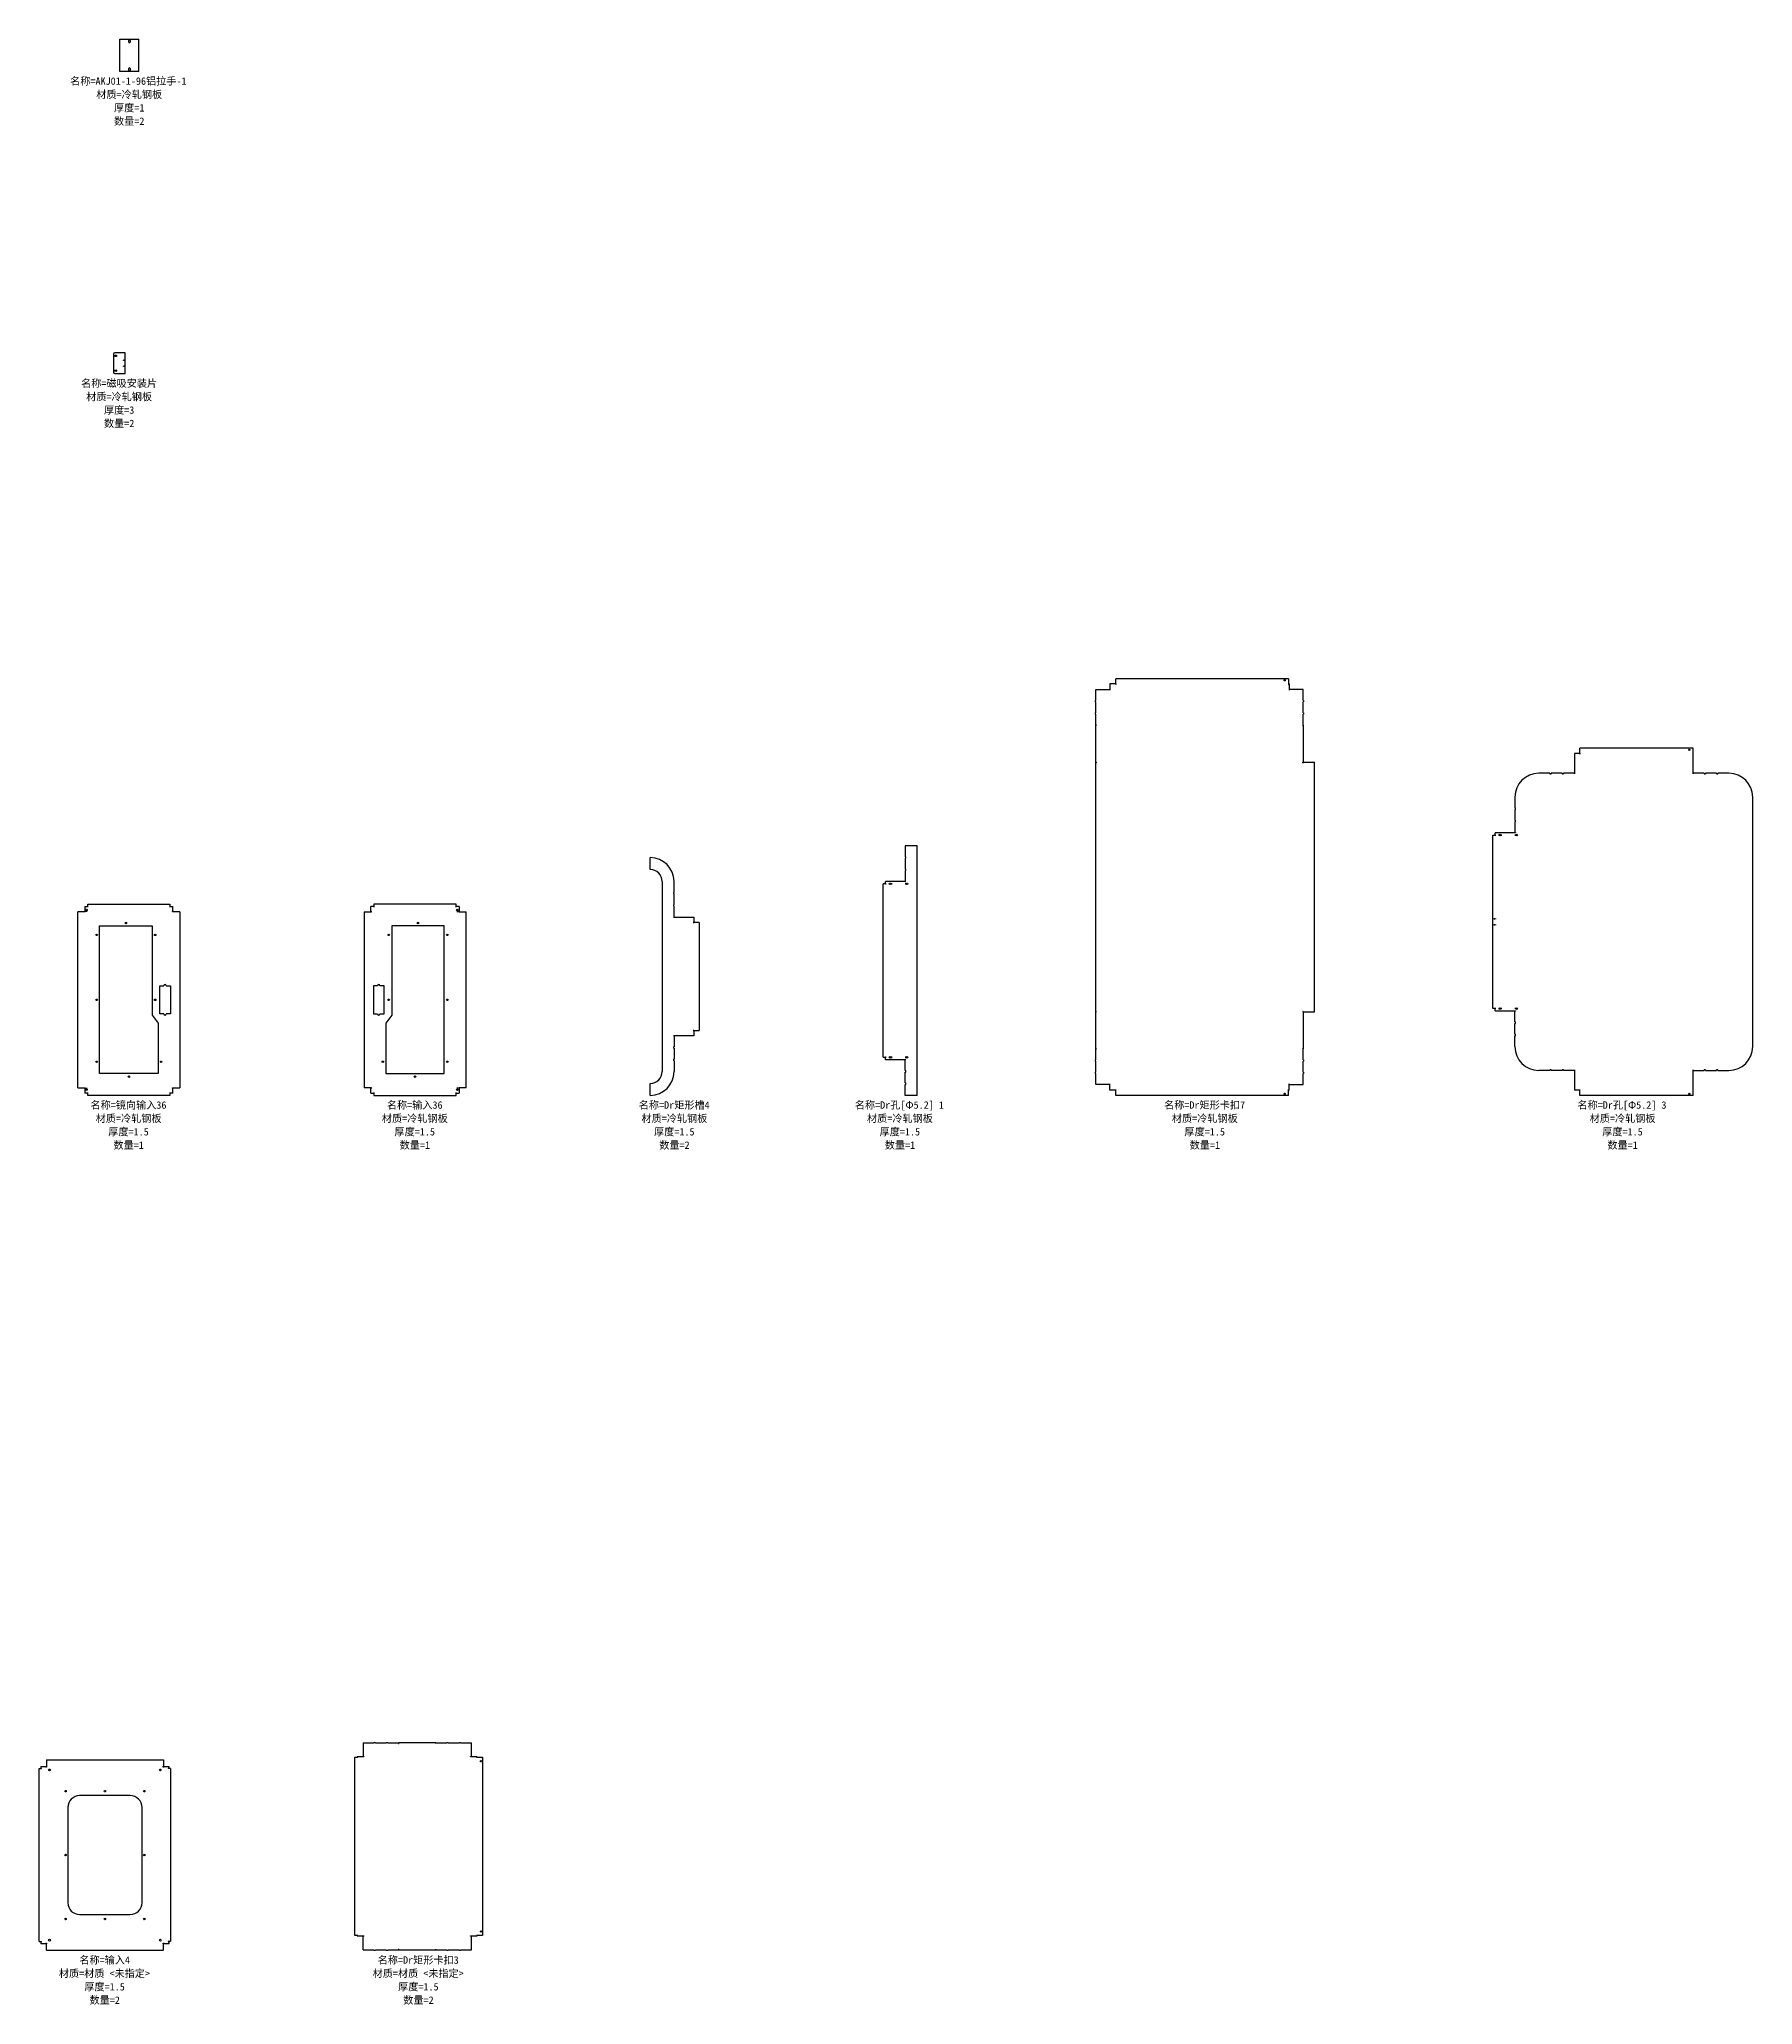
# Model space of a CAD drawing. Header units: millimetres. Extents: x -301 to 5464, y -11060 to -4446.
import ezdxf

# ---------------------------------------------------------------- set-up
doc = ezdxf.new("R2010")
doc.units = ezdxf.units.MM
doc.layers.add('防拉孔线', color=30, linetype='Continuous')
doc.layers.add('零件信息', color=131, linetype='Continuous')
doc.styles.add('SLDTEXTSTYLE1', font='', dxfattribs={"bigfont": 'bigfont'})
doc.styles.get('SLDTEXTSTYLE1').set_extended_font_data('宋体')

msp = doc.modelspace()

# ---------------------------------------------------------------- linework, layer by layer
at = {"color": 7, "linetype": 'Continuous', "lineweight": 25}
for p, q in [((-29.9, -4553.8), (-29.9, -4445.8)), ((-29.9, -4445.8), (33.7, -4445.8)), ((-0.5, -4455.2), (-0.5, -4449.4)), ((4.4, -4449.4), (4.4, -4455.2)), ((33.7, -4553.8), (33.7, -4445.8)), ((33.7, -4553.8), (-29.9, -4553.8)), ((-0.5, -4550.2), (-0.5, -4544.4)), ((4.4, -4544.4), (4.4, -4550.2)), ((-52, -5506), (-52, -5566)), ((-12, -5501), (-47, -5501)), ((-12, -5571), (-12, -5501)), ((-47, -5571), (-12, -5571)), ((3321, -6617.3), (3321, -6598)), ((3902.5, -6598), (3321, -6598)), ((3902.5, -6598), (3902.5, -6617.3)), ((3252.5, -6676.1), (3252.5, -6671.1)), ((3252.5, -6671.1), (3254, -6671.1)), ((3254, -6676.1), (3252.5, -6676.1)), ((3254, -6671.1), (3254, -6634.5)), ((3254, -6634.5), (3300.9, -6634.5)), ((3254, -6712.6), (3254, -6676.1)), ((3300.9, -6636.3), (3300.9, -6634.5)), ((3301, -6636.3), (3300.9, -6636.3)), ((3301, -6615.5), (3301, -6636.3)), ((3320.9, -6615.5), (3301, -6615.5)), ((3320.9, -6615.5), (3320.9, -6617.3)), ((3320.9, -6617.3), (3321, -6617.3)), ((3902.5, -6617.3), (3902.7, -6617.3)), ((3902.7, -6617.3), (3902.7, -6615.5)), ((3904, -6615.5), (3902.7, -6615.5)), ((3904, -6615.5), (3904, -6636.3)), ((3904.2, -6636.3), (3904, -6636.3)), ((3904.2, -6634.5), (3904.2, -6636.3)), ((3951, -6634.5), (3904.2, -6634.5)), ((3951, -6671.1), (3951, -6634.5)), ((3951, -6671.1), (3952.5, -6671.1)), ((3952.5, -6676.1), (3951, -6676.1)), ((3951, -6712.6), (3951, -6676.1)), ((3952.5, -6671.1), (3952.5, -6676.1)), ((3252.5, -6717.6), (3252.5, -6712.6)), ((3252.5, -6712.6), (3254, -6712.6)), ((3254, -6717.6), (3252.5, -6717.6)), ((3254, -6754.1), (3254, -6717.6)), ((3951, -6712.6), (3952.5, -6712.6)), ((3952.5, -6717.6), (3951, -6717.6)), ((3951, -6754.1), (3951, -6717.6)), ((3952.5, -6712.6), (3952.5, -6717.6)), ((3256, -6754.1), (3254, -6754.1)), ((3254, -6879), (3254, -6754.5)), ((3254, -6754.5), (3256, -6754.5)), ((3256, -6754.5), (3256, -6754.1)), ((3951, -6754.1), (3949, -6754.1)), ((3949, -6754.1), (3949, -6754.5)), ((3949, -6754.5), (3951, -6754.5)), ((3951, -6754.5), (3951, -6879)), ((3254, -6879), (3256, -6879)), ((3256, -6879.4), (3256, -6879)), ((3950.8, -6879), (3951, -6879)), ((3950.8, -6880.7), (3950.8, -6879)), ((3951.7, -6880.7), (3951.7, -6879)), ((3951.7, -6879), (3990, -6879)), ((3990, -7719), (3990, -6879)), ((4864, -6849.5), (4864, -6917.7)), ((4882.4, -6849.5), (4864, -6849.5)), ((4882.4, -6849.5), (4882.4, -6851.2)), ((4882.4, -6851.2), (4882.5, -6851.2)), ((4882.5, -6851.2), (4882.5, -6832)), ((5264, -6832), (4882.5, -6832)), ((5264, -6917.7), (5264, -6832)), ((3254, -7718.6), (3254, -6879.4)), ((3254, -6879.4), (3256, -6879.4)), ((3950.8, -6880.7), (3951.7, -6880.7)), ((4780.9, -6916), (4744, -6916)), ((4780.9, -6916), (4780.9, -6917.6)), ((4780.9, -6917.6), (4786.1, -6917.6)), ((4786.1, -6916), (4786.1, -6917.6)), ((4822.4, -6916), (4786.1, -6916)), ((4822.4, -6916), (4822.4, -6917.6)), ((4822.4, -6917.6), (4827.6, -6917.6)), ((4827.6, -6916), (4827.6, -6917.6)), ((4863.9, -6916), (4827.6, -6916)), ((4863.9, -6917.7), (4863.9, -6916)), ((4864, -6917.7), (4863.9, -6917.7)), ((5264.2, -6917.7), (5264, -6917.7)), ((5264.2, -6916), (5264.2, -6917.7)), ((5300.5, -6916), (5264.2, -6916)), ((5300.5, -6916), (5300.5, -6917.6)), ((5300.5, -6917.6), (5305.7, -6917.6)), ((5305.7, -6916), (5305.7, -6917.6)), ((5342, -6916), (5305.7, -6916)), ((5342, -6916), (5342, -6917.6)), ((5342, -6917.6), (5347.2, -6917.6)), ((5347.2, -6916), (5347.2, -6917.6)), ((5384, -6916), (5347.2, -6916)), ((4664, -6996), (4664, -7032.8)), ((5464, -7836), (5464, -6996)), ((4664, -7032.8), (4665.6, -7032.8)), ((4664, -7038), (4664, -7074.4)), ((4664, -7038), (4665.6, -7038)), ((4664, -7074.4), (4665.6, -7074.4)), ((4665.6, -7038), (4665.6, -7032.8)), ((4665.6, -7079.6), (4665.6, -7074.4)), ((4590, -7707.5), (4590, -7124.5)), ((4590, -7124.5), (4599.3, -7124.5)), ((4597.5, -7124.3), (4597.5, -7116)), ((4665.8, -7116), (4597.5, -7116)), ((4597.5, -7124.3), (4599.3, -7124.3)), ((4599.3, -7124.3), (4599.3, -7124.5)), ((4664, -7079.6), (4664, -7115.8)), ((4664, -7079.6), (4665.6, -7079.6)), ((4664, -7115.8), (4665.8, -7115.8)), ((4665.8, -7115.8), (4665.8, -7116)), ((1754.5, -7240), (1754.5, -7200)), ((2612.5, -7160), (2612.5, -7196.8)), ((2652.5, -7160), (2612.5, -7160)), ((2612.5, -7196.8), (2614.1, -7196.8)), ((2612.5, -7202), (2612.5, -7238.4)), ((2612.5, -7202), (2614.1, -7202)), ((2614.1, -7202), (2614.1, -7196.8)), ((2652.5, -8000), (2652.5, -7160)), ((2612.5, -7238.4), (2614.1, -7238.4)), ((2612.5, -7243.6), (2612.5, -7279.8)), ((2612.5, -7243.6), (2614.1, -7243.6)), ((2614.1, -7243.6), (2614.1, -7238.4)), ((1794.5, -7280), (1794.5, -7920)), ((1832.9, -7316.8), (1834.5, -7316.8)), ((1832.9, -7316.8), (1832.9, -7322)), ((1834.5, -7322), (1832.9, -7322)), ((1834.5, -7316.8), (1834.5, -7280)), ((1834.5, -7358.4), (1834.5, -7322)), ((2538.5, -7871.5), (2538.5, -7288.5)), ((2547.8, -7288.5), (2538.5, -7288.5)), ((2546, -7288.3), (2546, -7280)), ((2614.3, -7280), (2546, -7280)), ((2546, -7288.3), (2547.8, -7288.3)), ((2547.8, -7288.3), (2547.8, -7288.5)), ((2612.5, -7279.8), (2614.3, -7279.8)), ((2614.3, -7279.8), (2614.3, -7280)), ((-171.5, -7975.2), (-171.5, -7381.8)), ((-146.7, -7381.8), (-171.5, -7381.8)), ((-148.5, -7364.5), (-148.5, -7380.9)), ((-148.5, -7364.5), (-138.3, -7364.5)), ((-148.5, -7380.9), (-146.9, -7380.9)), ((-148.5, -7381.6), (-146.7, -7381.6)), ((-148.5, -7381.6), (-148.5, -7381.6)), ((-148.5, -7381.6), (-146.9, -7381.6)), ((-146.9, -7381.6), (-146.9, -7380.9)), ((-146.7, -7381.6), (-146.7, -7381.8)), ((-138.3, -7366.2), (-138.3, -7364.5)), ((-138.2, -7366.2), (-138.3, -7366.2)), ((-138.2, -7366.2), (-138.2, -7357)), ((-138.2, -7357), (138.2, -7357)), ((138.2, -7357), (138.2, -7366.2)), ((138.3, -7366.2), (138.2, -7366.2)), ((138.3, -7364.5), (138.3, -7366.2)), ((138.3, -7364.5), (148.5, -7364.5)), ((146.8, -7381.6), (148.5, -7381.6)), ((146.8, -7381.8), (146.8, -7381.6)), ((171.5, -7381.8), (146.8, -7381.8)), ((148.5, -7380.9), (146.9, -7380.9)), ((146.9, -7380.9), (146.9, -7381.6)), ((146.9, -7381.6), (148.5, -7381.6)), ((148.5, -7380.9), (148.5, -7364.5)), ((148.5, -7381.6), (148.5, -7381.6)), ((171.5, -7381.8), (171.5, -7975.2)), ((791.5, -7381.8), (791.5, -7975.2)), ((791.5, -7381.8), (816.3, -7381.8)), ((814.5, -7380.9), (814.5, -7364.5)), ((824.7, -7364.5), (814.5, -7364.5)), ((814.5, -7380.9), (816.1, -7380.9)), ((816.3, -7381.6), (814.5, -7381.6)), ((814.5, -7381.6), (814.5, -7381.6)), ((816.1, -7381.6), (814.5, -7381.6)), ((816.1, -7380.9), (816.1, -7381.6)), ((816.3, -7381.8), (816.3, -7381.6)), ((824.7, -7364.5), (824.7, -7366.2)), ((824.7, -7366.2), (824.8, -7366.2)), ((824.8, -7357), (824.8, -7366.2)), ((1101.2, -7357), (824.8, -7357)), ((1101.2, -7366.2), (1101.2, -7357)), ((1101.2, -7366.2), (1101.4, -7366.2)), ((1101.4, -7366.2), (1101.4, -7364.5)), ((1111.5, -7364.5), (1101.4, -7364.5)), ((1111.5, -7381.6), (1109.8, -7381.6)), ((1109.8, -7381.6), (1109.8, -7381.8)), ((1109.8, -7381.8), (1134.5, -7381.8)), ((1111.5, -7380.9), (1109.9, -7380.9)), ((1109.9, -7381.6), (1109.9, -7380.9)), ((1111.5, -7381.6), (1109.9, -7381.6)), ((1111.5, -7364.5), (1111.5, -7380.9)), ((1111.5, -7381.6), (1111.5, -7381.6)), ((1134.5, -7975.2), (1134.5, -7381.8)), ((1832.8, -7399.8), (1834.5, -7399.8)), ((1832.8, -7400), (1832.8, -7399.8)), ((1832.8, -7400), (1901, -7400)), ((1832.9, -7358.4), (1834.5, -7358.4)), ((1832.9, -7358.4), (1832.9, -7363.6)), ((1834.5, -7363.6), (1832.9, -7363.6)), ((1834.5, -7399.8), (1834.5, -7363.6)), ((1901, -7400), (1901, -7418.3)), ((-98.5, -7430), (78.5, -7430)), ((-98.5, -7927), (-98.5, -7430)), ((78.5, -7430), (78.5, -7730)), ((1061.5, -7430), (884.5, -7430)), ((884.5, -7430), (884.5, -7730)), ((1061.5, -7927), (1061.5, -7430)), ((1899.3, -7418.3), (1901, -7418.3)), ((1899.3, -7418.5), (1899.3, -7418.3)), ((1918.5, -7418.5), (1899.3, -7418.5)), ((1918.5, -7418.5), (1918.5, -7781.5)), ((104, -7631), (118, -7631)), ((104, -7726), (104, -7631)), ((126, -7631), (140, -7631)), ((140, -7631), (140, -7726)), ((837, -7631), (823, -7631)), ((823, -7631), (823, -7726)), ((859, -7631), (845, -7631)), ((859, -7726), (859, -7631)), ((78.5, -7730), (98.5, -7757)), ((118, -7726), (104, -7726)), ((140, -7726), (126, -7726)), ((823, -7726), (837, -7726)), ((845, -7726), (859, -7726)), ((884.5, -7730), (864.5, -7757)), ((3256, -7718.6), (3254, -7718.6)), ((3254, -7843.5), (3254, -7719)), ((3256, -7719), (3254, -7719)), ((3256, -7719), (3256, -7718.6)), ((3950.8, -7717.3), (3950.8, -7719)), ((3951.7, -7717.3), (3950.8, -7717.3)), ((3951, -7719), (3950.8, -7719)), ((3951, -7719), (3951, -7843.5)), ((3951.7, -7719), (3951.7, -7717.3)), ((3951.7, -7719), (3990, -7719)), ((4599.3, -7707.5), (4590, -7707.5)), ((4597.5, -7716), (4597.5, -7707.6)), ((4599.3, -7707.6), (4597.5, -7707.6)), ((4597.5, -7716), (4665.8, -7716)), ((4599.3, -7707.5), (4599.3, -7707.6)), ((4664, -7752.4), (4664, -7716.1)), ((4665.8, -7716.1), (4664, -7716.1)), ((4665.8, -7716), (4665.8, -7716.1)), ((98.5, -7757), (98.5, -7927)), ((864.5, -7757), (864.5, -7927)), ((1901, -7800), (1832.8, -7800)), ((1832.8, -7800.1), (1832.8, -7800)), ((1834.5, -7800.1), (1832.8, -7800.1)), ((1834.5, -7800.1), (1834.5, -7836.4)), ((1899.3, -7781.6), (1899.3, -7781.5)), ((1899.3, -7781.5), (1918.5, -7781.5)), ((1901, -7781.6), (1899.3, -7781.6)), ((1901, -7781.6), (1901, -7800)), ((4664, -7752.4), (4665.6, -7752.4)), ((4664, -7794), (4664, -7757.6)), ((4664, -7757.6), (4665.6, -7757.6)), ((4664, -7794), (4665.6, -7794)), ((4664, -7836), (4664, -7799.2)), ((4664, -7799.2), (4665.6, -7799.2)), ((4665.6, -7757.6), (4665.6, -7752.4)), ((4665.6, -7799.2), (4665.6, -7794)), ((1832.9, -7836.4), (1834.5, -7836.4)), ((1832.9, -7836.4), (1832.9, -7841.6)), ((1834.5, -7841.6), (1832.9, -7841.6)), ((1834.5, -7841.6), (1834.5, -7878)), ((2538.5, -7871.5), (2547.8, -7871.5)), ((2547.8, -7871.5), (2547.8, -7871.6)), ((3256, -7843.5), (3254, -7843.5)), ((3254, -7880.4), (3254, -7843.9)), ((3254, -7843.9), (3256, -7843.9)), ((3256, -7843.9), (3256, -7843.5)), ((3951, -7843.5), (3949, -7843.5)), ((3949, -7843.5), (3949, -7843.9)), ((3949, -7843.9), (3951, -7843.9)), ((3951, -7880.4), (3951, -7843.9)), ((98.5, -7927), (-98.5, -7927)), ((864.5, -7927), (1061.5, -7927)), ((1832.9, -7878), (1834.5, -7878)), ((1832.9, -7878), (1832.9, -7883.2)), ((1834.5, -7883.2), (1832.9, -7883.2)), ((1834.5, -7883.2), (1834.5, -7920)), ((2546, -7880), (2546, -7871.6)), ((2547.8, -7871.6), (2546, -7871.6)), ((2614.3, -7880), (2546, -7880)), ((2612.5, -7916.4), (2612.5, -7880.1)), ((2614.3, -7880.1), (2612.5, -7880.1)), ((2612.5, -7916.4), (2614.1, -7916.4)), ((2612.5, -7958), (2612.5, -7921.6)), ((2612.5, -7921.6), (2614.1, -7921.6)), ((2614.1, -7921.6), (2614.1, -7916.4)), ((2614.3, -7880), (2614.3, -7880.1)), ((3252.5, -7885.4), (3252.5, -7880.4)), ((3252.5, -7880.4), (3254, -7880.4)), ((3254, -7885.4), (3252.5, -7885.4)), ((3252.5, -7927), (3252.5, -7922)), ((3252.5, -7922), (3254, -7922)), ((3254, -7927), (3252.5, -7927)), ((3254, -7922), (3254, -7885.4)), ((3254, -7963.5), (3254, -7927)), ((3951, -7880.4), (3952.5, -7880.4)), ((3952.5, -7885.4), (3951, -7885.4)), ((3951, -7922), (3951, -7885.4)), ((3951, -7922), (3952.5, -7922)), ((3952.5, -7927), (3951, -7927)), ((3951, -7963.5), (3951, -7927)), ((3952.5, -7880.4), (3952.5, -7885.4)), ((3952.5, -7922), (3952.5, -7927)), ((4780.9, -7916), (4744, -7916)), ((4786.1, -7914.4), (4780.9, -7914.4)), ((4780.9, -7916), (4780.9, -7914.4)), ((4786.1, -7916), (4786.1, -7914.4)), ((4822.4, -7916), (4786.1, -7916)), ((4827.6, -7914.4), (4822.4, -7914.4)), ((4822.4, -7916), (4822.4, -7914.4)), ((4827.6, -7916), (4827.6, -7914.4)), ((4863.9, -7916), (4827.6, -7916)), ((4863.9, -7914.2), (4864, -7914.2)), ((4863.9, -7916), (4863.9, -7914.2)), ((4864, -7914.2), (4864, -7982.5)), ((5264, -7914.2), (5264.2, -7914.2)), ((5264, -8000), (5264, -7914.2)), ((5264.2, -7914.2), (5264.2, -7916)), ((5264.2, -7916), (5300.5, -7916)), ((5305.7, -7914.4), (5300.5, -7914.4)), ((5300.5, -7916), (5300.5, -7914.4)), ((5305.7, -7916), (5305.7, -7914.4)), ((5305.7, -7916), (5342, -7916)), ((5347.2, -7914.4), (5342, -7914.4)), ((5342, -7916), (5342, -7914.4)), ((5347.2, -7916), (5347.2, -7914.4)), ((5347.2, -7916), (5384, -7916)), ((-171.5, -7975.2), (-146.7, -7975.2)), ((-148.5, -7975.4), (-148.5, -7975.3)), ((-146.7, -7975.3), (-148.5, -7975.3)), ((-146.9, -7975.4), (-148.5, -7975.4)), ((-148.5, -7976.1), (-148.5, -7992.5)), ((-148.5, -7976.1), (-146.9, -7976.1)), ((-138.3, -7992.5), (-148.5, -7992.5)), ((-146.9, -7976.1), (-146.9, -7975.4)), ((-146.7, -7975.2), (-146.7, -7975.3)), ((-138.3, -7990.7), (-138.2, -7990.7)), ((-138.3, -7992.5), (-138.3, -7990.7)), ((-138.2, -8000), (-138.2, -7990.7)), ((138.2, -8000), (-138.2, -8000)), ((138.2, -7990.7), (138.3, -7990.7)), ((138.2, -7990.7), (138.2, -8000)), ((138.3, -7990.7), (138.3, -7992.5)), ((148.5, -7992.5), (138.3, -7992.5)), ((146.8, -7975.2), (171.5, -7975.2)), ((146.8, -7975.3), (146.8, -7975.2)), ((148.5, -7975.3), (146.8, -7975.3)), ((148.5, -7975.4), (146.9, -7975.4)), ((146.9, -7975.4), (146.9, -7976.1)), ((148.5, -7976.1), (146.9, -7976.1)), ((148.5, -7975.4), (148.5, -7975.3)), ((148.5, -7992.5), (148.5, -7976.1)), ((816.3, -7975.2), (791.5, -7975.2)), ((814.5, -7975.4), (814.5, -7975.3)), ((814.5, -7975.3), (816.3, -7975.3)), ((814.5, -7975.4), (816.1, -7975.4)), ((814.5, -7992.5), (814.5, -7976.1)), ((814.5, -7976.1), (816.1, -7976.1)), ((814.5, -7992.5), (824.7, -7992.5)), ((816.1, -7975.4), (816.1, -7976.1)), ((816.3, -7975.3), (816.3, -7975.2)), ((824.8, -7990.7), (824.7, -7990.7)), ((824.7, -7990.7), (824.7, -7992.5)), ((824.8, -7990.7), (824.8, -8000)), ((824.8, -8000), (1101.2, -8000)), ((1101.4, -7990.7), (1101.2, -7990.7)), ((1101.2, -8000), (1101.2, -7990.7)), ((1101.4, -7992.5), (1101.4, -7990.7)), ((1101.4, -7992.5), (1111.5, -7992.5)), ((1109.8, -7975.2), (1109.8, -7975.3)), ((1134.5, -7975.2), (1109.8, -7975.2)), ((1109.8, -7975.3), (1111.5, -7975.3)), ((1109.9, -7975.4), (1111.5, -7975.4)), ((1109.9, -7976.1), (1109.9, -7975.4)), ((1111.5, -7976.1), (1109.9, -7976.1)), ((1111.5, -7975.4), (1111.5, -7975.3)), ((1111.5, -7976.1), (1111.5, -7992.5)), ((1754.5, -8000), (1754.5, -7960)), ((2612.5, -7958), (2614.1, -7958)), ((2612.5, -7963.2), (2614.1, -7963.2)), ((2612.5, -8000), (2612.5, -7963.2)), ((2652.5, -8000), (2612.5, -8000)), ((2614.1, -7963.2), (2614.1, -7958)), ((3300.9, -7963.5), (3254, -7963.5)), ((3300.9, -7961.7), (3301, -7961.7)), ((3300.9, -7963.5), (3300.9, -7961.7)), ((3301, -7982.5), (3301, -7961.7)), ((3320.9, -7982.5), (3301, -7982.5)), ((3320.9, -7980.7), (3321, -7980.7)), ((3320.9, -7982.5), (3320.9, -7980.7)), ((3321, -8000), (3321, -7980.7)), ((3902.5, -8000), (3321, -8000)), ((3902.5, -7980.7), (3902.7, -7980.7)), ((3902.5, -8000), (3902.5, -7980.7)), ((3902.7, -7980.7), (3902.7, -7982.5)), ((3904, -7982.5), (3902.7, -7982.5)), ((3904, -7961.7), (3904.2, -7961.7)), ((3904, -7982.5), (3904, -7961.7)), ((3904.2, -7961.7), (3904.2, -7963.5)), ((3904.2, -7963.5), (3951, -7963.5)), ((4882.4, -7982.5), (4864, -7982.5)), ((4882.4, -7980.7), (4882.5, -7980.7)), ((4882.4, -7982.5), (4882.4, -7980.7)), ((4882.5, -8000), (4882.5, -7980.7)), ((5264, -8000), (4882.5, -8000)), ((788, -10179.1), (788, -10225.4)), ((788, -10179.1), (824.5, -10179.1)), ((824.5, -10179.1), (824.5, -10177.6)), ((824.5, -10177.6), (829.5, -10177.6)), ((829.5, -10177.6), (829.5, -10179.1)), ((829.5, -10179.1), (866, -10179.1)), ((866, -10179.1), (866, -10177.6)), ((866, -10177.6), (871, -10177.6)), ((871, -10177.6), (871, -10179.1)), ((871, -10179.1), (907.6, -10179.1)), ((907.6, -10179.1), (907.6, -10181.1)), ((907.6, -10181.1), (908, -10181.1)), ((908, -10179.1), (908, -10181.1)), ((1032.5, -10179.1), (908, -10179.1)), ((1032.5, -10181.1), (1032.5, -10179.1)), ((1032.5, -10181.1), (1032.9, -10181.1)), ((1032.9, -10181.1), (1032.9, -10179.1)), ((1032.9, -10179.1), (1069.4, -10179.1)), ((1069.4, -10179.1), (1069.4, -10177.6)), ((1069.4, -10177.6), (1074.4, -10177.6)), ((1074.4, -10177.6), (1074.4, -10179.1)), ((1074.4, -10179.1), (1110.9, -10179.1)), ((1110.9, -10179.1), (1110.9, -10177.6)), ((1110.9, -10177.6), (1115.9, -10177.6)), ((1115.9, -10177.6), (1115.9, -10179.1)), ((1115.9, -10179.1), (1152.5, -10179.1)), ((1152.5, -10225.4), (1152.5, -10179.1)), ((-277.3, -10236.5), (-277.3, -10257.9)), ((-277.3, -10236.5), (-276.7, -10236.5)), ((-276.7, -10236.1), (-276.7, -10236.5)), ((-276.7, -10236.1), (115.6, -10236.1)), ((115.6, -10236.5), (115.6, -10236.1)), ((115.6, -10236.5), (116.1, -10236.5)), ((116.1, -10236.5), (116.1, -10257.9)), ((760.2, -10827.6), (760.2, -10227.6)), ((760.2, -10227.6), (770.7, -10227.6)), ((768.3, -10226.9), (768.3, -10226.1)), ((790.3, -10226.1), (768.3, -10226.1)), ((768.3, -10226.9), (770.7, -10226.9)), ((770.7, -10226.9), (770.7, -10227.6)), ((788, -10225.4), (790.3, -10225.4)), ((790.3, -10225.4), (790.3, -10226.1)), ((1150.1, -10225.4), (1152.5, -10225.4)), ((1150.1, -10226.1), (1150.1, -10225.4)), ((1172.1, -10226.1), (1150.1, -10226.1)), ((1169.8, -10226.9), (1172.1, -10226.9)), ((1169.8, -10227.6), (1169.8, -10226.9)), ((1169.8, -10227.6), (1190.2, -10227.6)), ((1172.1, -10226.1), (1172.1, -10226.9)), ((1190.2, -10227.6), (1190.2, -10827.6)), ((-301.3, -10848.1), (-301.3, -10265.7)), ((-301.3, -10265.7), (-293.8, -10265.7)), ((-296.2, -10258.4), (-296.2, -10264.9)), ((-296.2, -10258.4), (-279.5, -10258.4)), ((-293.8, -10264.9), (-296.2, -10264.9)), ((-293.8, -10265.7), (-293.8, -10264.9)), ((-279.5, -10260.7), (-279.5, -10258.4)), ((-276.7, -10260.7), (-279.5, -10260.7)), ((-277.3, -10257.9), (-276.7, -10257.9)), ((-276.7, -10257.9), (-276.7, -10260.7)), ((115.6, -10257.9), (116.1, -10257.9)), ((115.6, -10260.7), (115.6, -10257.9)), ((118.4, -10260.7), (115.6, -10260.7)), ((118.4, -10258.4), (118.4, -10260.7)), ((118.4, -10258.4), (135.1, -10258.4)), ((135.1, -10264.9), (132.7, -10264.9)), ((132.7, -10264.9), (132.7, -10265.7)), ((140.2, -10265.7), (132.7, -10265.7)), ((135.1, -10264.9), (135.1, -10258.4)), ((140.2, -10265.7), (140.2, -10848.1)), ((4.4, -10356.9), (-165.6, -10356.9)), ((-205.6, -10396.9), (-205.6, -10716.9)), ((44.4, -10716.9), (44.4, -10396.9)), ((-165.6, -10756.9), (4.4, -10756.9)), ((-301.3, -10848.1), (-293.8, -10848.1)), ((-293.8, -10848.8), (-293.8, -10848.1)), ((140.2, -10848.1), (132.7, -10848.1)), ((132.7, -10848.1), (132.7, -10848.8)), ((770.7, -10827.6), (760.2, -10827.6)), ((768.3, -10829.1), (768.3, -10828.4)), ((770.7, -10828.4), (768.3, -10828.4)), ((768.3, -10829.1), (790.3, -10829.1)), ((770.7, -10827.6), (770.7, -10828.4)), ((788, -10876.1), (788, -10829.9)), ((790.3, -10829.9), (788, -10829.9)), ((790.3, -10829.1), (790.3, -10829.9)), ((1150.1, -10829.1), (1172.1, -10829.1)), ((1150.1, -10829.9), (1150.1, -10829.1)), ((1152.5, -10829.9), (1150.1, -10829.9)), ((1152.5, -10876.1), (1152.5, -10829.9)), ((1190.2, -10827.6), (1169.8, -10827.6)), ((1169.8, -10828.4), (1169.8, -10827.6)), ((1172.1, -10828.4), (1169.8, -10828.4)), ((1172.1, -10828.4), (1172.1, -10829.1)), ((-296.2, -10848.8), (-296.2, -10855.4)), ((-296.2, -10848.8), (-293.8, -10848.8)), ((-279.5, -10855.4), (-296.2, -10855.4)), ((-279.5, -10853), (-276.7, -10853)), ((-279.5, -10855.4), (-279.5, -10853)), ((-277.3, -10877.2), (-277.3, -10855.8)), ((-276.7, -10855.8), (-277.3, -10855.8)), ((-276.7, -10877.2), (-277.3, -10877.2)), ((-276.7, -10853), (-276.7, -10855.8)), ((-276.7, -10877.2), (-276.7, -10877.6)), ((115.6, -10877.6), (-276.7, -10877.6)), ((115.6, -10853), (118.4, -10853)), ((115.6, -10855.8), (115.6, -10853)), ((116.1, -10855.8), (115.6, -10855.8)), ((116.1, -10877.2), (115.6, -10877.2)), ((115.6, -10877.6), (115.6, -10877.2)), ((116.1, -10877.2), (116.1, -10855.8)), ((118.4, -10853), (118.4, -10855.4)), ((135.1, -10855.4), (118.4, -10855.4)), ((132.7, -10848.8), (135.1, -10848.8)), ((135.1, -10855.4), (135.1, -10848.8)), ((788, -10876.1), (824.5, -10876.1)), ((824.5, -10877.6), (824.5, -10876.1)), ((829.5, -10877.6), (824.5, -10877.6)), ((829.5, -10876.1), (866, -10876.1)), ((829.5, -10876.1), (829.5, -10877.6)), ((866, -10877.6), (866, -10876.1)), ((871, -10877.6), (866, -10877.6)), ((871, -10876.1), (907.6, -10876.1)), ((871, -10876.1), (871, -10877.6)), ((908, -10874.1), (907.6, -10874.1)), ((907.6, -10874.1), (907.6, -10876.1)), ((908, -10874.1), (908, -10876.1)), ((908, -10876.1), (1032.5, -10876.1)), ((1032.9, -10874.1), (1032.5, -10874.1)), ((1032.5, -10876.1), (1032.5, -10874.1)), ((1032.9, -10876.1), (1032.9, -10874.1)), ((1032.9, -10876.1), (1069.4, -10876.1)), ((1069.4, -10877.6), (1069.4, -10876.1)), ((1074.4, -10877.6), (1069.4, -10877.6)), ((1074.4, -10876.1), (1110.9, -10876.1)), ((1074.4, -10876.1), (1074.4, -10877.6)), ((1110.9, -10877.6), (1110.9, -10876.1)), ((1115.9, -10877.6), (1110.9, -10877.6)), ((1115.9, -10876.1), (1152.5, -10876.1)), ((1115.9, -10876.1), (1115.9, -10877.6))]:
    msp.add_line(p, q, dxfattribs=at)
for centre, radius in [((-44, -5511), 2.6), ((-17, -5526), 1), ((-17, -5546), 1), ((-44, -5561), 2.6), ((3889, -6603), 2.1), ((5250.5, -6837), 2.1), ((4613, -7124), 2.6), ((4670, -7124), 2.6), ((2561.5, -7288), 2.6), ((2618.5, -7288), 2.6), ((-142.5, -7376.5), 2.6), ((1105.5, -7376.5), 2.6), ((4595, -7406), 1), ((-108.5, -7460), 2.5), ((-10, -7420), 2.5), ((88.5, -7460), 2.5), ((874.5, -7460), 2.5), ((973, -7420), 2.5), ((1071.5, -7460), 2.5), ((4595, -7426), 1), ((-108.5, -7678.5), 2.5), ((88.5, -7678.5), 2.5), ((874.5, -7678.5), 2.5), ((1071.5, -7678.5), 2.5), ((4613, -7708), 2.6), ((4670, -7708), 2.6), ((2561.5, -7872), 2.6), ((2618.5, -7872), 2.6), ((-108.5, -7887), 2.5), ((0, -7937), 2.5), ((108.5, -7887), 2.5), ((854.5, -7887), 2.5), ((963, -7937), 2.5), ((1071.5, -7887), 2.5), ((-142.5, -7980.5), 2.6), ((1105.5, -7980.5), 2.6), ((3889, -7995), 2.1), ((5250.5, -7995), 2.1), ((1185.2, -10241.1), 2.1), ((-267.1, -10270.4), 3), ((105.9, -10270.4), 3), ((-213.1, -10341.9), 2.5), ((-80.6, -10341.9), 2.5), ((51.9, -10341.9), 2.5), ((-213.1, -10556.9), 2.5), ((51.9, -10556.9), 2.5), ((-213.1, -10771.9), 2.5), ((-80.6, -10771.9), 2.5), ((51.9, -10771.9), 2.5), ((-267.1, -10843.4), 3), ((105.9, -10843.4), 3), ((1185.2, -10814.1), 2.1)]:
    msp.add_circle(centre, radius, dxfattribs=at)
for centre, radius, start, end in [((1.9, -4449.4), 2.45, 0, 180), ((1.9, -4455.2), 2.45, 180, 0), ((1.9, -4544.4), 2.45, 0, 180), ((1.9, -4550.2), 2.45, 180, 0), ((-47, -5506), 5, 90, 180), ((-47, -5566), 5, 180, 270), ((4744, -6996), 80, 90, 180), ((5384, -6996), 80, 0, 90), ((1754.5, -7280), 80, 0, 90), ((1754.5, -7280), 40, 0, 90), ((122, -7631), 4, 0, 180), ((841, -7631), 4, 0, 180), ((122, -7726), 4, 180, 0), ((841, -7726), 4, 180, 0), ((4744, -7836), 80, 180, 270), ((5384, -7836), 80, 270, 0), ((1754.5, -7920), 80, 270, 0), ((1754.5, -7920), 40, 270, 0), ((-165.6, -10396.9), 40, 90, 180), ((4.4, -10396.9), 40, 0, 90), ((-165.6, -10716.9), 40, 180, 270), ((4.4, -10716.9), 40, 270, 0)]:
    msp.add_arc(centre, radius, start, end, dxfattribs=at)
at = {"layer": '防拉孔线'}
for p, q in [((4617.8, -7121.7), (4617.8, -7126.3)), ((4665.3, -7121.7), (4665.3, -7126.3)), ((2566.3, -7285.7), (2566.3, -7290.3)), ((2613.8, -7285.7), (2613.8, -7290.3)), ((-140.2, -7381.2), (-144.8, -7381.2)), ((1103.2, -7381.2), (1107.8, -7381.2)), ((4598.8, -7405), (4598.8, -7407)), ((4598.8, -7425), (4598.8, -7427)), ((4617.8, -7705.7), (4617.8, -7710.3)), ((4665.3, -7705.7), (4665.3, -7710.3)), ((2566.3, -7869.7), (2566.3, -7874.3)), ((2613.8, -7869.7), (2613.8, -7874.3)), ((-144.8, -7975.7), (-140.2, -7975.7)), ((1107.8, -7975.7), (1103.2, -7975.7))]:
    msp.add_line(p, q, dxfattribs=at)

# ---------------------------------------------------------------- texts
at = {"layer": '零件信息', "char_height": 25, "attachment_point": 2, "style": 'SLDTEXTSTYLE1'}
for s, insert in [('名称=AKJ01-1-96铝拉手-1', (-1.7, -4573.8)), ('材质=冷轧钢板', (1.1, -4618.8)), ('厚度=1', (1.2, -4663.8)), ('数量=2', (1.2, -4708.8)), ('名称=磁吸安装片', (-32.9, -5591)), ('材质=冷轧钢板', (-32.8, -5636)), ('厚度=3', (-32.7, -5681)), ('数量=2', (-32.7, -5726)), ('名称=镜向输入36', (-1.3, -8020)), ('材质=冷轧钢板', (-0.8, -8065)), ('材质=冷轧钢板', (962.2, -8065)), ('名称=输入36', (961.9, -8020)), ('名称=Dr矩形槽4', (1835.1, -8020)), ('材质=冷轧钢板', (1835.7, -8065)), ('名称=Dr孔[Φ5.2] 1', (2592.7, -8020)), ('材质=冷轧钢板', (2594.7, -8065)), ('名称=Dr矩形卡扣7', (3619.7, -8020)), ('材质=冷轧钢板', (3620.5, -8065)), ('名称=Dr孔[Φ5.2] 3', (5024.2, -8020)), ('材质=冷轧钢板', (5026.2, -8065)), ('厚度=1.5', (-1.2, -8110)), ('厚度=1.5', (961.8, -8110)), ('厚度=1.5', (1835.3, -8110)), ('厚度=1.5', (2594.3, -8110)), ('厚度=1.5', (3620.1, -8110)), ('厚度=1.5', (5025.9, -8110)), ('数量=1', (-0.7, -8155)), ('数量=1', (962.3, -8155)), ('数量=2', (1835.8, -8155)), ('数量=1', (2594.8, -8155)), ('数量=1', (3620.6, -8155)), ('数量=1', (5026.3, -8155)), ('名称=输入4', (-81.4, -10897.6)), ('名称=Dr矩形卡扣3', (973.7, -10897.6)), ('材质=材质 <未指定>', (-82.2, -10942.6)), ('材质=材质 <未指定>', (973.6, -10942.6)), ('厚度=1.5', (-81.7, -10987.6)), ('数量=2', (-81.2, -11032.6)), ('厚度=1.5', (974.1, -10987.6)), ('数量=2', (974.5, -11032.6))]:
    msp.add_mtext(s, dxfattribs=dict(at, insert=insert))

doc.saveas('drawing.dxf')
